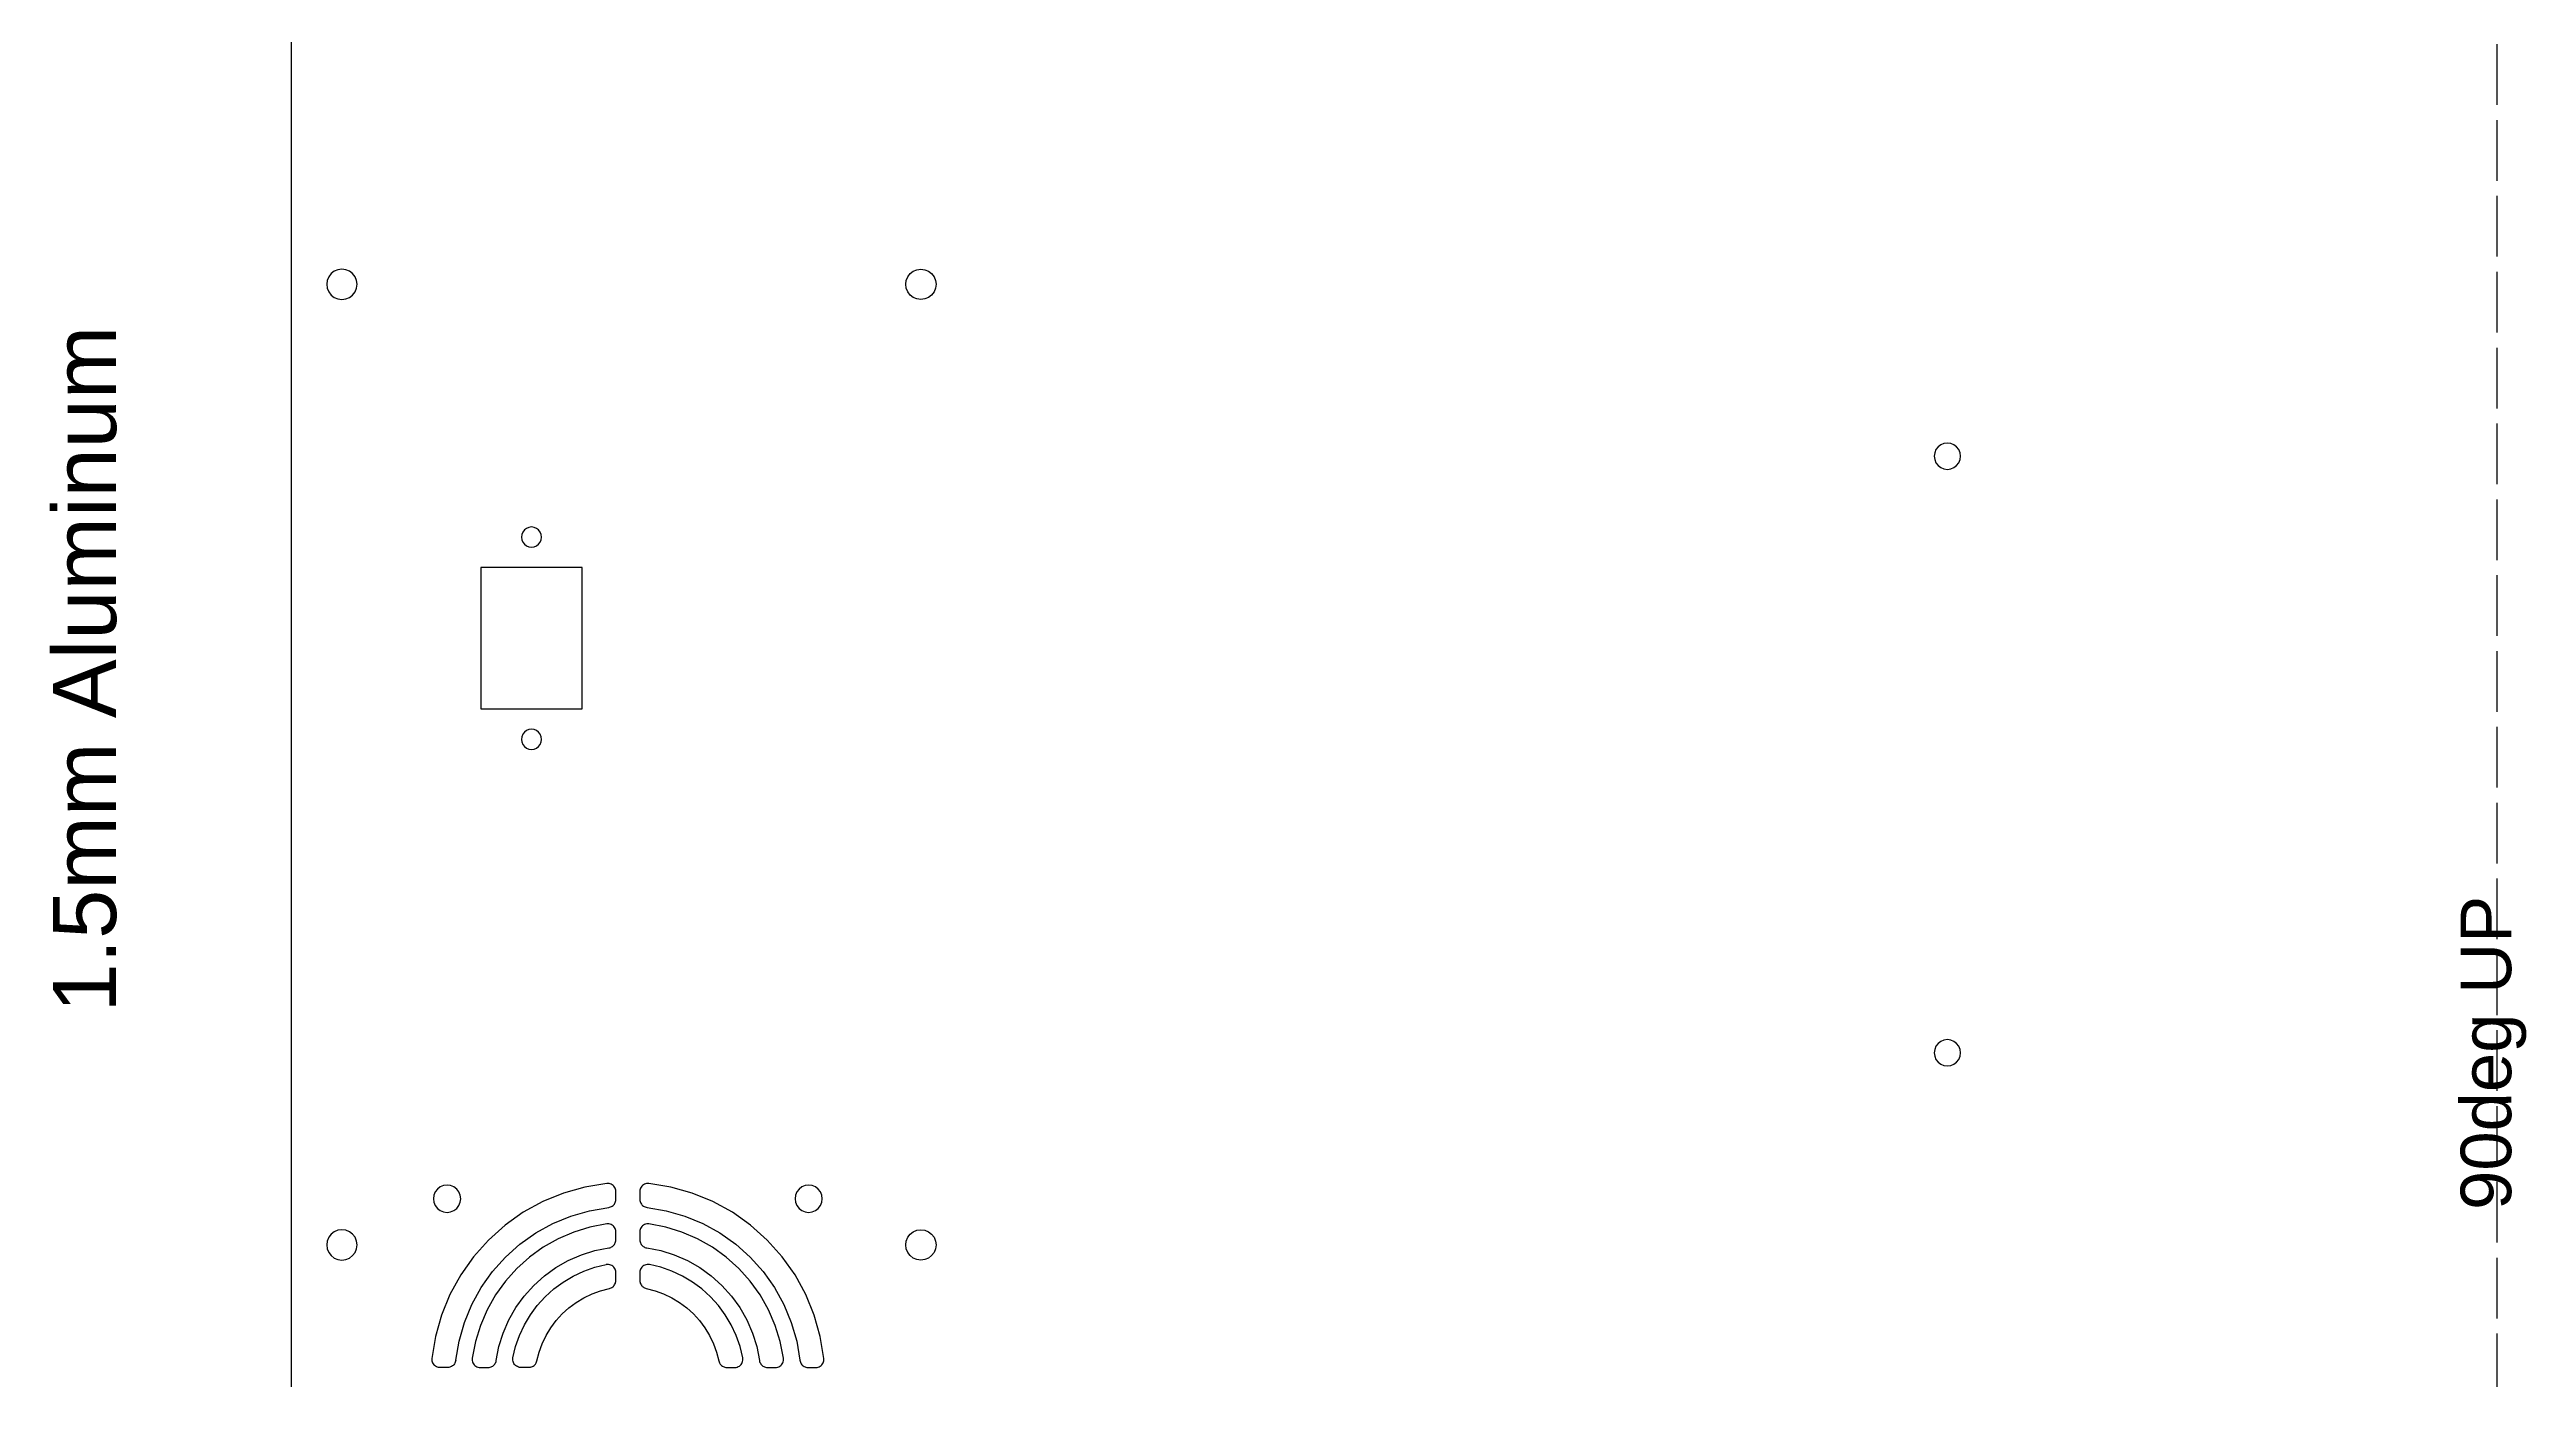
# Model space of a CAD drawing. Extents: x -1267 to 2080, y -21 to 4009.
# Drawn here: x 459.5 to 949.3, y 1531.7 to 1794.8 of the extents above; entities that cross this region are included whole.
import ezdxf

# ---------------------------------------------------------------- set-up
doc = ezdxf.new("R2010")
doc.units = 0
doc.linetypes.add('ACAD_ISO02W100', pattern=[15, 12, -3])
doc.layers.get('0').update_dxf_attribs({"true_color": 0xffffff})
doc.layers.add('Layer0', color=7, linetype='Continuous', true_color=0xffffff)
doc.styles.add('textstyle17', font='')
doc.styles.add('textstyle52', font='')
doc.styles.get('textstyle17').set_extended_font_data('Arial')
doc.styles.get('textstyle52').set_extended_font_data('Arial')

msp = doc.modelspace()

# ---------------------------------------------------------------- linework, layer by layer
at = {"layer": 'Layer0'}
for p, q in [((507.27, 1977.83, 0.05), (507.27, 1328.83, 0.05)), ((514.37, 1749.1, 0.05), (514.27, 1748.33, 0.05)), ((514.67, 1749.83, 0.05), (514.37, 1749.1, 0.05)), ((515.15, 1750.45, 0.05), (514.67, 1749.83, 0.05)), ((515.77, 1750.93, 0.05), (515.15, 1750.45, 0.05)), ((516.49, 1751.22, 0.05), (515.77, 1750.93, 0.05)), ((517.27, 1751.33, 0.05), (516.49, 1751.22, 0.05)), ((518.05, 1751.22, 0.05), (517.27, 1751.33, 0.05)), ((518.77, 1750.93, 0.05), (518.05, 1751.22, 0.05)), ((519.39, 1750.45, 0.05), (518.77, 1750.93, 0.05)), ((519.87, 1749.83, 0.05), (519.39, 1750.45, 0.05)), ((520.17, 1749.1, 0.05), (519.87, 1749.83, 0.05)), ((520.27, 1748.33, 0.05), (520.17, 1749.1, 0.05)), ((628.77, 1748.33, 0.05), (628.87, 1749.1, 0.05)), ((628.87, 1749.1, 0.05), (629.17, 1749.83, 0.05)), ((629.17, 1749.83, 0.05), (629.65, 1750.45, 0.05)), ((629.65, 1750.45, 0.05), (630.27, 1750.93, 0.05)), ((630.27, 1750.93, 0.05), (630.99, 1751.22, 0.05)), ((630.99, 1751.22, 0.05), (631.77, 1751.33, 0.05)), ((631.77, 1751.33, 0.05), (632.55, 1751.22, 0.05)), ((632.55, 1751.22, 0.05), (633.27, 1750.93, 0.05)), ((633.27, 1750.93, 0.05), (633.89, 1750.45, 0.05)), ((633.89, 1750.45, 0.05), (634.37, 1749.83, 0.05)), ((634.37, 1749.83, 0.05), (634.67, 1749.1, 0.05)), ((634.67, 1749.1, 0.05), (634.77, 1748.33, 0.05)), ((514.27, 1748.33, 0.05), (514.37, 1747.55, 0.05)), ((514.37, 1747.55, 0.05), (514.67, 1746.83, 0.05)), ((514.67, 1746.83, 0.05), (515.15, 1746.21, 0.05)), ((515.15, 1746.21, 0.05), (515.77, 1745.73, 0.05)), ((515.77, 1745.73, 0.05), (516.49, 1745.43, 0.05)), ((516.49, 1745.43, 0.05), (517.27, 1745.33, 0.05)), ((517.27, 1745.33, 0.05), (518.05, 1745.43, 0.05)), ((518.05, 1745.43, 0.05), (518.77, 1745.73, 0.05)), ((518.77, 1745.73, 0.05), (519.39, 1746.21, 0.05)), ((519.39, 1746.21, 0.05), (519.87, 1746.83, 0.05)), ((519.87, 1746.83, 0.05), (520.17, 1747.55, 0.05)), ((520.17, 1747.55, 0.05), (520.27, 1748.33, 0.05)), ((628.87, 1747.55, 0.05), (628.77, 1748.33, 0.05)), ((629.17, 1746.83, 0.05), (628.87, 1747.55, 0.05)), ((629.65, 1746.21, 0.05), (629.17, 1746.83, 0.05)), ((630.27, 1745.73, 0.05), (629.65, 1746.21, 0.05)), ((630.99, 1745.43, 0.05), (630.27, 1745.73, 0.05)), ((631.77, 1745.33, 0.05), (630.99, 1745.43, 0.05)), ((632.55, 1745.43, 0.05), (631.77, 1745.33, 0.05)), ((633.27, 1745.73, 0.05), (632.55, 1745.43, 0.05)), ((633.89, 1746.21, 0.05), (633.27, 1745.73, 0.05)), ((634.37, 1746.83, 0.05), (633.89, 1746.21, 0.05)), ((634.67, 1747.55, 0.05), (634.37, 1746.83, 0.05)), ((634.77, 1748.33, 0.05), (634.67, 1747.55, 0.05)), ((832.26, 1715, 0.05), (832.17, 1714.33, 0.05)), ((832.52, 1715.63, 0.05), (832.26, 1715, 0.05)), ((832.93, 1716.17, 0.05), (832.52, 1715.63, 0.05)), ((833.47, 1716.58, 0.05), (832.93, 1716.17, 0.05)), ((834.1, 1716.84, 0.05), (833.47, 1716.58, 0.05)), ((834.77, 1716.93, 0.05), (834.1, 1716.84, 0.05)), ((835.44, 1716.84, 0.05), (834.77, 1716.93, 0.05)), ((836.07, 1716.58, 0.05), (835.44, 1716.84, 0.05)), ((836.61, 1716.17, 0.05), (836.07, 1716.58, 0.05)), ((837.02, 1715.63, 0.05), (836.61, 1716.17, 0.05)), ((837.28, 1715, 0.05), (837.02, 1715.63, 0.05)), ((837.37, 1714.33, 0.05), (837.28, 1715, 0.05)), ((832.17, 1714.33, 0.05), (832.26, 1713.65, 0.05)), ((832.26, 1713.65, 0.05), (832.52, 1713.03, 0.05)), ((832.52, 1713.03, 0.05), (832.93, 1712.49, 0.05)), ((832.93, 1712.49, 0.05), (833.47, 1712.08, 0.05)), ((833.47, 1712.08, 0.05), (834.1, 1711.82, 0.05)), ((834.1, 1711.82, 0.05), (834.77, 1711.73, 0.05)), ((834.77, 1711.73, 0.05), (835.44, 1711.82, 0.05)), ((835.44, 1711.82, 0.05), (836.07, 1712.08, 0.05)), ((836.07, 1712.08, 0.05), (836.61, 1712.49, 0.05)), ((836.61, 1712.49, 0.05), (837.02, 1713.03, 0.05)), ((837.02, 1713.03, 0.05), (837.28, 1713.65, 0.05)), ((837.28, 1713.65, 0.05), (837.37, 1714.33, 0.05)), ((553.77, 1700.06, 0.05), (553.36, 1699.74, 0.05)), ((554.25, 1700.26, 0.05), (553.77, 1700.06, 0.05)), ((554.77, 1700.33, 0.05), (554.25, 1700.26, 0.05)), ((555.29, 1700.26, 0.05), (554.77, 1700.33, 0.05)), ((555.77, 1700.06, 0.05), (555.29, 1700.26, 0.05)), ((556.18, 1699.74, 0.05), (555.77, 1700.06, 0.05)), ((552.84, 1698.84, 0.05), (552.77, 1698.33, 0.05)), ((552.77, 1698.33, 0.05), (552.84, 1697.81, 0.05)), ((553.04, 1699.33, 0.05), (552.84, 1698.84, 0.05)), ((552.84, 1697.81, 0.05), (553.04, 1697.33, 0.05)), ((553.36, 1699.74, 0.05), (553.04, 1699.33, 0.05)), ((553.04, 1697.33, 0.05), (553.36, 1696.91, 0.05)), ((553.36, 1696.91, 0.05), (553.77, 1696.6, 0.05)), ((553.77, 1696.6, 0.05), (554.25, 1696.4, 0.05)), ((554.25, 1696.4, 0.05), (554.77, 1696.33, 0.05)), ((554.77, 1696.33, 0.05), (555.29, 1696.4, 0.05)), ((555.29, 1696.4, 0.05), (555.77, 1696.6, 0.05)), ((555.77, 1696.6, 0.05), (556.18, 1696.91, 0.05)), ((556.5, 1699.33, 0.05), (556.18, 1699.74, 0.05)), ((556.18, 1696.91, 0.05), (556.5, 1697.33, 0.05)), ((556.7, 1698.84, 0.05), (556.5, 1699.33, 0.05)), ((556.5, 1697.33, 0.05), (556.7, 1697.81, 0.05)), ((556.77, 1698.33, 0.05), (556.7, 1698.84, 0.05)), ((556.7, 1697.81, 0.05), (556.77, 1698.33, 0.05)), ((564.77, 1692.33, 0.05), (544.77, 1692.33, 0.05)), ((544.77, 1692.33, 0.05), (544.77, 1664.33, 0.05)), ((564.77, 1664.33, 0.05), (564.77, 1692.33, 0.05)), ((544.77, 1664.33, 0.05), (564.77, 1664.33, 0.05)), ((552.84, 1658.84, 0.05), (552.77, 1658.33, 0.05)), ((552.77, 1658.33, 0.05), (552.84, 1657.81, 0.05)), ((553.04, 1659.33, 0.05), (552.84, 1658.84, 0.05)), ((552.84, 1657.81, 0.05), (553.04, 1657.33, 0.05)), ((553.36, 1659.74, 0.05), (553.04, 1659.33, 0.05)), ((553.04, 1657.33, 0.05), (553.36, 1656.91, 0.05)), ((553.77, 1660.06, 0.05), (553.36, 1659.74, 0.05)), ((553.36, 1656.91, 0.05), (553.77, 1656.6, 0.05)), ((554.25, 1660.26, 0.05), (553.77, 1660.06, 0.05)), ((553.77, 1656.6, 0.05), (554.25, 1656.4, 0.05)), ((554.77, 1660.33, 0.05), (554.25, 1660.26, 0.05)), ((554.25, 1656.4, 0.05), (554.77, 1656.33, 0.05)), ((555.29, 1660.26, 0.05), (554.77, 1660.33, 0.05)), ((554.77, 1656.33, 0.05), (555.29, 1656.4, 0.05)), ((555.77, 1660.06, 0.05), (555.29, 1660.26, 0.05)), ((555.29, 1656.4, 0.05), (555.77, 1656.6, 0.05)), ((556.18, 1659.74, 0.05), (555.77, 1660.06, 0.05)), ((555.77, 1656.6, 0.05), (556.18, 1656.91, 0.05)), ((556.5, 1659.33, 0.05), (556.18, 1659.74, 0.05)), ((556.18, 1656.91, 0.05), (556.5, 1657.33, 0.05)), ((556.7, 1658.84, 0.05), (556.5, 1659.33, 0.05)), ((556.5, 1657.33, 0.05), (556.7, 1657.81, 0.05)), ((556.77, 1658.33, 0.05), (556.7, 1658.84, 0.05)), ((556.7, 1657.81, 0.05), (556.77, 1658.33, 0.05)), ((832.26, 1597, 0.05), (832.17, 1596.33, 0.05)), ((832.52, 1597.63, 0.05), (832.26, 1597, 0.05)), ((832.93, 1598.17, 0.05), (832.52, 1597.63, 0.05)), ((833.47, 1598.58, 0.05), (832.93, 1598.17, 0.05)), ((834.1, 1598.84, 0.05), (833.47, 1598.58, 0.05)), ((834.77, 1598.93, 0.05), (834.1, 1598.84, 0.05)), ((835.44, 1598.84, 0.05), (834.77, 1598.93, 0.05)), ((836.07, 1598.58, 0.05), (835.44, 1598.84, 0.05)), ((836.61, 1598.17, 0.05), (836.07, 1598.58, 0.05)), ((837.02, 1597.63, 0.05), (836.61, 1598.17, 0.05)), ((837.28, 1597, 0.05), (837.02, 1597.63, 0.05)), ((837.37, 1596.33, 0.05), (837.28, 1597, 0.05)), ((832.17, 1596.33, 0.05), (832.26, 1595.65, 0.05)), ((832.26, 1595.65, 0.05), (832.52, 1595.03, 0.05)), ((832.52, 1595.03, 0.05), (832.93, 1594.49, 0.05)), ((832.93, 1594.49, 0.05), (833.47, 1594.08, 0.05)), ((833.47, 1594.08, 0.05), (834.1, 1593.82, 0.05)), ((834.1, 1593.82, 0.05), (834.77, 1593.73, 0.05)), ((834.77, 1593.73, 0.05), (835.44, 1593.82, 0.05)), ((835.44, 1593.82, 0.05), (836.07, 1594.08, 0.05)), ((836.07, 1594.08, 0.05), (836.61, 1594.49, 0.05)), ((836.61, 1594.49, 0.05), (837.02, 1595.03, 0.05)), ((837.02, 1595.03, 0.05), (837.28, 1595.65, 0.05)), ((837.28, 1595.65, 0.05), (837.37, 1596.33, 0.05)), ((535.47, 1568.16, 0.05), (535.38, 1567.46, 0.05)), ((535.74, 1568.81, 0.05), (535.47, 1568.16, 0.05)), ((536.17, 1569.37, 0.05), (535.74, 1568.81, 0.05)), ((536.72, 1569.8, 0.05), (536.17, 1569.37, 0.05)), ((537.37, 1570.06, 0.05), (536.72, 1569.8, 0.05)), ((538.07, 1570.16, 0.05), (537.37, 1570.06, 0.05)), ((538.77, 1570.06, 0.05), (538.07, 1570.16, 0.05)), ((539.42, 1569.8, 0.05), (538.77, 1570.06, 0.05)), ((539.97, 1569.37, 0.05), (539.42, 1569.8, 0.05)), ((540.4, 1568.81, 0.05), (539.97, 1569.37, 0.05)), ((540.67, 1568.16, 0.05), (540.4, 1568.81, 0.05)), ((540.76, 1567.46, 0.05), (540.67, 1568.16, 0.05)), ((561.08, 1568.58, 0.05), (557, 1566.9, 0.05)), ((565.33, 1569.78, 0.05), (561.08, 1568.58, 0.05)), ((569.68, 1570.49, 0.05), (565.33, 1569.78, 0.05)), ((569.9, 1570.5, 0.05), (569.68, 1570.49, 0.05)), ((570.12, 1570.48, 0.05), (569.9, 1570.5, 0.05)), ((570.34, 1570.43, 0.05), (570.12, 1570.48, 0.05)), ((570.55, 1570.34, 0.05), (570.34, 1570.43, 0.05)), ((570.74, 1570.23, 0.05), (570.55, 1570.34, 0.05)), ((570.91, 1570.1, 0.05), (570.74, 1570.23, 0.05)), ((571.07, 1569.94, 0.05), (570.91, 1570.1, 0.05)), ((571.2, 1569.76, 0.05), (571.07, 1569.94, 0.05)), ((571.3, 1569.56, 0.05), (571.2, 1569.76, 0.05)), ((571.38, 1569.35, 0.05), (571.3, 1569.56, 0.05)), ((571.42, 1569.14, 0.05), (571.38, 1569.35, 0.05)), ((571.44, 1568.91, 0.05), (571.42, 1569.14, 0.05)), ((571.44, 1567.32, 0.05), (571.44, 1568.91, 0.05)), ((576.22, 1569.14, 0.05), (576.2, 1568.91, 0.05)), ((576.2, 1568.91, 0.05), (576.2, 1567.32, 0.05)), ((576.26, 1569.35, 0.05), (576.22, 1569.14, 0.05)), ((576.34, 1569.56, 0.05), (576.26, 1569.35, 0.05)), ((576.44, 1569.76, 0.05), (576.34, 1569.56, 0.05)), ((576.57, 1569.94, 0.05), (576.44, 1569.76, 0.05)), ((576.73, 1570.1, 0.05), (576.57, 1569.94, 0.05)), ((576.9, 1570.23, 0.05), (576.73, 1570.1, 0.05)), ((577.09, 1570.34, 0.05), (576.9, 1570.23, 0.05)), ((577.3, 1570.43, 0.05), (577.09, 1570.34, 0.05)), ((577.51, 1570.48, 0.05), (577.3, 1570.43, 0.05)), ((577.74, 1570.5, 0.05), (577.51, 1570.48, 0.05)), ((577.96, 1570.49, 0.05), (577.74, 1570.5, 0.05)), ((582.31, 1569.78, 0.05), (577.96, 1570.49, 0.05)), ((586.55, 1568.58, 0.05), (582.31, 1569.78, 0.05)), ((590.64, 1566.9, 0.05), (586.55, 1568.58, 0.05)), ((606.97, 1568.16, 0.05), (606.88, 1567.46, 0.05)), ((607.24, 1568.81, 0.05), (606.97, 1568.16, 0.05)), ((607.67, 1569.37, 0.05), (607.24, 1568.81, 0.05)), ((608.22, 1569.8, 0.05), (607.67, 1569.37, 0.05)), ((608.87, 1570.06, 0.05), (608.22, 1569.8, 0.05)), ((609.57, 1570.16, 0.05), (608.87, 1570.06, 0.05)), ((610.27, 1570.06, 0.05), (609.57, 1570.16, 0.05)), ((610.92, 1569.8, 0.05), (610.27, 1570.06, 0.05)), ((611.47, 1569.37, 0.05), (610.92, 1569.8, 0.05)), ((611.9, 1568.81, 0.05), (611.47, 1569.37, 0.05)), ((612.17, 1568.16, 0.05), (611.9, 1568.81, 0.05)), ((612.26, 1567.46, 0.05), (612.17, 1568.16, 0.05)), ((535.38, 1567.46, 0.05), (535.47, 1566.77, 0.05)), ((535.47, 1566.77, 0.05), (535.74, 1566.12, 0.05)), ((535.74, 1566.12, 0.05), (536.17, 1565.56, 0.05)), ((536.17, 1565.56, 0.05), (536.72, 1565.13, 0.05)), ((536.72, 1565.13, 0.05), (537.37, 1564.86, 0.05)), ((537.37, 1564.86, 0.05), (538.07, 1564.77, 0.05)), ((538.07, 1564.77, 0.05), (538.77, 1564.86, 0.05)), ((538.77, 1564.86, 0.05), (539.42, 1565.13, 0.05)), ((539.42, 1565.13, 0.05), (539.97, 1565.56, 0.05)), ((539.97, 1565.56, 0.05), (540.4, 1566.12, 0.05)), ((540.4, 1566.12, 0.05), (540.67, 1566.77, 0.05)), ((540.67, 1566.77, 0.05), (540.76, 1567.46, 0.05)), ((553.14, 1564.78, 0.05), (549.53, 1562.23, 0.05)), ((557, 1566.9, 0.05), (553.14, 1564.78, 0.05)), ((558.98, 1562.57, 0.05), (562.54, 1564.04, 0.05)), ((562.54, 1564.04, 0.05), (566.23, 1565.1, 0.05)), ((566.23, 1565.1, 0.05), (570.03, 1565.74, 0.05)), ((570.03, 1565.74, 0.05), (570.22, 1565.77, 0.05)), ((570.22, 1565.77, 0.05), (570.4, 1565.83, 0.05)), ((570.4, 1565.83, 0.05), (570.58, 1565.91, 0.05)), ((570.58, 1565.91, 0.05), (570.74, 1566.01, 0.05)), ((570.74, 1566.01, 0.05), (570.9, 1566.12, 0.05)), ((570.9, 1566.12, 0.05), (571.03, 1566.26, 0.05)), ((571.03, 1566.26, 0.05), (571.15, 1566.41, 0.05)), ((571.15, 1566.41, 0.05), (571.25, 1566.58, 0.05)), ((571.25, 1566.58, 0.05), (571.33, 1566.75, 0.05)), ((571.33, 1566.75, 0.05), (571.39, 1566.94, 0.05)), ((571.39, 1566.94, 0.05), (571.43, 1567.13, 0.05)), ((571.43, 1567.13, 0.05), (571.44, 1567.32, 0.05)), ((576.2, 1567.32, 0.05), (576.21, 1567.13, 0.05)), ((576.21, 1567.13, 0.05), (576.25, 1566.94, 0.05)), ((576.25, 1566.94, 0.05), (576.31, 1566.75, 0.05)), ((576.31, 1566.75, 0.05), (576.38, 1566.58, 0.05)), ((576.38, 1566.58, 0.05), (576.49, 1566.41, 0.05)), ((576.49, 1566.41, 0.05), (576.61, 1566.26, 0.05)), ((576.61, 1566.26, 0.05), (576.74, 1566.12, 0.05)), ((576.74, 1566.12, 0.05), (576.89, 1566.01, 0.05)), ((576.89, 1566.01, 0.05), (577.06, 1565.91, 0.05)), ((577.06, 1565.91, 0.05), (577.24, 1565.83, 0.05)), ((577.24, 1565.83, 0.05), (577.42, 1565.77, 0.05)), ((577.42, 1565.77, 0.05), (577.61, 1565.74, 0.05)), ((577.61, 1565.74, 0.05), (581.4, 1565.1, 0.05)), ((581.4, 1565.1, 0.05), (585.1, 1564.04, 0.05)), ((585.1, 1564.04, 0.05), (588.66, 1562.57, 0.05)), ((594.5, 1564.78, 0.05), (590.64, 1566.9, 0.05)), ((598.11, 1562.23, 0.05), (594.5, 1564.78, 0.05)), ((606.88, 1567.46, 0.05), (606.97, 1566.77, 0.05)), ((606.97, 1566.77, 0.05), (607.24, 1566.12, 0.05)), ((607.24, 1566.12, 0.05), (607.67, 1565.56, 0.05)), ((607.67, 1565.56, 0.05), (608.22, 1565.13, 0.05)), ((608.22, 1565.13, 0.05), (608.87, 1564.86, 0.05)), ((608.87, 1564.86, 0.05), (609.57, 1564.77, 0.05)), ((609.57, 1564.77, 0.05), (610.27, 1564.86, 0.05)), ((610.27, 1564.86, 0.05), (610.92, 1565.13, 0.05)), ((610.92, 1565.13, 0.05), (611.47, 1565.56, 0.05)), ((611.47, 1565.56, 0.05), (611.9, 1566.12, 0.05)), ((611.9, 1566.12, 0.05), (612.17, 1566.77, 0.05)), ((612.17, 1566.77, 0.05), (612.26, 1567.46, 0.05)), ((514.37, 1559.1, 0.05), (514.27, 1558.33, 0.05)), ((514.27, 1558.33, 0.05), (514.37, 1557.55, 0.05)), ((514.67, 1559.83, 0.05), (514.37, 1559.1, 0.05)), ((515.15, 1560.45, 0.05), (514.67, 1559.83, 0.05)), ((515.77, 1560.93, 0.05), (515.15, 1560.45, 0.05)), ((516.49, 1561.22, 0.05), (515.77, 1560.93, 0.05)), ((517.27, 1561.33, 0.05), (516.49, 1561.22, 0.05)), ((518.05, 1561.22, 0.05), (517.27, 1561.33, 0.05)), ((518.77, 1560.93, 0.05), (518.05, 1561.22, 0.05)), ((519.39, 1560.45, 0.05), (518.77, 1560.93, 0.05)), ((519.87, 1559.83, 0.05), (519.39, 1560.45, 0.05)), ((520.17, 1559.1, 0.05), (519.87, 1559.83, 0.05)), ((520.27, 1558.33, 0.05), (520.17, 1559.1, 0.05)), ((520.17, 1557.55, 0.05), (520.27, 1558.33, 0.05)), ((546.24, 1559.29, 0.05), (543.3, 1556, 0.05)), ((549.53, 1562.23, 0.05), (546.24, 1559.29, 0.05)), ((549.61, 1555.92, 0.05), (552.48, 1558.49, 0.05)), ((552.48, 1558.49, 0.05), (555.62, 1560.71, 0.05)), ((557.09, 1557.89, 0.05), (554.36, 1555.93, 0.05)), ((555.62, 1560.71, 0.05), (558.98, 1562.57, 0.05)), ((560.02, 1559.54, 0.05), (557.09, 1557.89, 0.05)), ((563.11, 1560.87, 0.05), (560.02, 1559.54, 0.05)), ((566.33, 1561.86, 0.05), (563.11, 1560.87, 0.05)), ((569.64, 1562.49, 0.05), (566.33, 1561.86, 0.05)), ((567.32, 1557.2, 0.05), (570.08, 1557.75, 0.05)), ((569.86, 1562.51, 0.05), (569.64, 1562.49, 0.05)), ((570.09, 1562.49, 0.05), (569.86, 1562.51, 0.05)), ((570.08, 1557.75, 0.05), (570.26, 1557.78, 0.05)), ((570.31, 1562.44, 0.05), (570.09, 1562.49, 0.05)), ((570.26, 1557.78, 0.05), (570.44, 1557.84, 0.05)), ((570.52, 1562.36, 0.05), (570.31, 1562.44, 0.05)), ((570.44, 1557.84, 0.05), (570.61, 1557.92, 0.05)), ((570.71, 1562.25, 0.05), (570.52, 1562.36, 0.05)), ((570.61, 1557.92, 0.05), (570.77, 1558.02, 0.05)), ((570.89, 1562.12, 0.05), (570.71, 1562.25, 0.05)), ((570.77, 1558.02, 0.05), (570.92, 1558.14, 0.05)), ((571.05, 1561.96, 0.05), (570.89, 1562.12, 0.05)), ((570.92, 1558.14, 0.05), (571.05, 1558.28, 0.05)), ((571.19, 1561.78, 0.05), (571.05, 1561.96, 0.05)), ((571.05, 1558.28, 0.05), (571.17, 1558.43, 0.05)), ((571.17, 1558.43, 0.05), (571.26, 1558.59, 0.05)), ((571.3, 1561.58, 0.05), (571.19, 1561.78, 0.05)), ((571.26, 1558.59, 0.05), (571.34, 1558.76, 0.05)), ((571.37, 1561.37, 0.05), (571.3, 1561.58, 0.05)), ((571.34, 1558.76, 0.05), (571.39, 1558.94, 0.05)), ((571.42, 1561.15, 0.05), (571.37, 1561.37, 0.05)), ((571.39, 1558.94, 0.05), (571.43, 1559.13, 0.05)), ((571.44, 1560.92, 0.05), (571.42, 1561.15, 0.05)), ((571.43, 1559.13, 0.05), (571.44, 1559.32, 0.05)), ((571.44, 1559.32, 0.05), (571.44, 1560.92, 0.05)), ((576.22, 1561.15, 0.05), (576.2, 1560.92, 0.05)), ((576.2, 1560.92, 0.05), (576.2, 1559.32, 0.05)), ((576.2, 1559.32, 0.05), (576.21, 1559.13, 0.05)), ((576.21, 1559.13, 0.05), (576.25, 1558.94, 0.05)), ((576.26, 1561.37, 0.05), (576.22, 1561.15, 0.05)), ((576.25, 1558.94, 0.05), (576.3, 1558.76, 0.05)), ((576.34, 1561.58, 0.05), (576.26, 1561.37, 0.05)), ((576.3, 1558.76, 0.05), (576.38, 1558.59, 0.05)), ((576.45, 1561.78, 0.05), (576.34, 1561.58, 0.05)), ((576.38, 1558.59, 0.05), (576.47, 1558.43, 0.05)), ((576.59, 1561.96, 0.05), (576.45, 1561.78, 0.05)), ((576.47, 1558.43, 0.05), (576.59, 1558.28, 0.05)), ((576.74, 1562.12, 0.05), (576.59, 1561.96, 0.05)), ((576.59, 1558.28, 0.05), (576.72, 1558.14, 0.05)), ((576.72, 1558.14, 0.05), (576.87, 1558.02, 0.05)), ((576.92, 1562.25, 0.05), (576.74, 1562.12, 0.05)), ((576.87, 1558.02, 0.05), (577.03, 1557.92, 0.05)), ((577.12, 1562.36, 0.05), (576.92, 1562.25, 0.05)), ((577.03, 1557.92, 0.05), (577.2, 1557.84, 0.05)), ((577.33, 1562.44, 0.05), (577.12, 1562.36, 0.05)), ((577.2, 1557.84, 0.05), (577.38, 1557.78, 0.05)), ((577.55, 1562.49, 0.05), (577.33, 1562.44, 0.05)), ((577.38, 1557.78, 0.05), (577.56, 1557.75, 0.05)), ((577.78, 1562.51, 0.05), (577.55, 1562.49, 0.05)), ((577.56, 1557.75, 0.05), (580.32, 1557.2, 0.05)), ((578, 1562.49, 0.05), (577.78, 1562.51, 0.05)), ((581.31, 1561.86, 0.05), (578, 1562.49, 0.05)), ((584.52, 1560.87, 0.05), (581.31, 1561.86, 0.05)), ((587.62, 1559.54, 0.05), (584.52, 1560.87, 0.05)), ((590.55, 1557.89, 0.05), (587.62, 1559.54, 0.05)), ((588.66, 1562.57, 0.05), (592.02, 1560.71, 0.05)), ((593.28, 1555.93, 0.05), (590.55, 1557.89, 0.05)), ((592.02, 1560.71, 0.05), (595.16, 1558.49, 0.05)), ((595.16, 1558.49, 0.05), (598.03, 1555.92, 0.05)), ((601.4, 1559.29, 0.05), (598.11, 1562.23, 0.05)), ((604.33, 1556, 0.05), (601.4, 1559.29, 0.05)), ((628.77, 1558.33, 0.05), (628.87, 1559.1, 0.05)), ((628.87, 1557.55, 0.05), (628.77, 1558.33, 0.05)), ((628.87, 1559.1, 0.05), (629.17, 1559.83, 0.05)), ((629.17, 1559.83, 0.05), (629.65, 1560.45, 0.05)), ((629.65, 1560.45, 0.05), (630.27, 1560.93, 0.05)), ((630.27, 1560.93, 0.05), (630.99, 1561.22, 0.05)), ((630.99, 1561.22, 0.05), (631.77, 1561.33, 0.05)), ((631.77, 1561.33, 0.05), (632.55, 1561.22, 0.05)), ((632.55, 1561.22, 0.05), (633.27, 1560.93, 0.05)), ((633.27, 1560.93, 0.05), (633.89, 1560.45, 0.05)), ((633.89, 1560.45, 0.05), (634.37, 1559.83, 0.05)), ((634.37, 1559.83, 0.05), (634.67, 1559.1, 0.05)), ((634.67, 1559.1, 0.05), (634.77, 1558.33, 0.05)), ((634.77, 1558.33, 0.05), (634.67, 1557.55, 0.05)), ((514.37, 1557.55, 0.05), (514.67, 1556.83, 0.05)), ((514.67, 1556.83, 0.05), (515.15, 1556.21, 0.05)), ((515.15, 1556.21, 0.05), (515.77, 1555.73, 0.05)), ((515.77, 1555.73, 0.05), (516.49, 1555.43, 0.05)), ((516.49, 1555.43, 0.05), (517.27, 1555.33, 0.05)), ((517.27, 1555.33, 0.05), (518.05, 1555.43, 0.05)), ((518.05, 1555.43, 0.05), (518.77, 1555.73, 0.05)), ((518.77, 1555.73, 0.05), (519.39, 1556.21, 0.05)), ((519.39, 1556.21, 0.05), (519.87, 1556.83, 0.05)), ((519.87, 1556.83, 0.05), (520.17, 1557.55, 0.05)), ((543.3, 1556, 0.05), (540.76, 1552.4, 0.05)), ((544.82, 1549.92, 0.05), (547.05, 1553.06, 0.05)), ((547.05, 1553.06, 0.05), (549.61, 1555.92, 0.05)), ((551.85, 1553.68, 0.05), (549.61, 1551.17, 0.05)), ((554.36, 1555.93, 0.05), (551.85, 1553.68, 0.05)), ((557.32, 1552.19, 0.05), (559.6, 1553.84, 0.05)), ((559.6, 1553.84, 0.05), (562.05, 1555.23, 0.05)), ((562.05, 1555.23, 0.05), (564.63, 1556.36, 0.05)), ((563.03, 1552.17, 0.05), (565.13, 1553.14, 0.05)), ((564.63, 1556.36, 0.05), (567.32, 1557.2, 0.05)), ((565.13, 1553.14, 0.05), (567.31, 1553.9, 0.05)), ((567.31, 1553.9, 0.05), (569.56, 1554.44, 0.05)), ((569.79, 1554.47, 0.05), (569.56, 1554.44, 0.05)), ((570.02, 1554.46, 0.05), (569.79, 1554.47, 0.05)), ((570.25, 1554.42, 0.05), (570.02, 1554.46, 0.05)), ((570.47, 1554.34, 0.05), (570.25, 1554.42, 0.05)), ((570.68, 1554.24, 0.05), (570.47, 1554.34, 0.05)), ((570.86, 1554.1, 0.05), (570.68, 1554.24, 0.05)), ((571.03, 1553.94, 0.05), (570.86, 1554.1, 0.05)), ((571.17, 1553.76, 0.05), (571.03, 1553.94, 0.05)), ((571.29, 1553.56, 0.05), (571.17, 1553.76, 0.05)), ((571.37, 1553.34, 0.05), (571.29, 1553.56, 0.05)), ((571.42, 1553.11, 0.05), (571.37, 1553.34, 0.05)), ((571.44, 1552.88, 0.05), (571.42, 1553.11, 0.05)), ((571.44, 1551.26, 0.05), (571.44, 1552.88, 0.05)), ((576.22, 1553.11, 0.05), (576.2, 1552.88, 0.05)), ((576.2, 1552.88, 0.05), (576.2, 1551.26, 0.05)), ((576.27, 1553.34, 0.05), (576.22, 1553.11, 0.05)), ((576.35, 1553.56, 0.05), (576.27, 1553.34, 0.05)), ((576.46, 1553.76, 0.05), (576.35, 1553.56, 0.05)), ((576.61, 1553.94, 0.05), (576.46, 1553.76, 0.05)), ((576.77, 1554.1, 0.05), (576.61, 1553.94, 0.05)), ((576.96, 1554.24, 0.05), (576.77, 1554.1, 0.05)), ((577.17, 1554.34, 0.05), (576.96, 1554.24, 0.05)), ((577.39, 1554.42, 0.05), (577.17, 1554.34, 0.05)), ((577.62, 1554.46, 0.05), (577.39, 1554.42, 0.05)), ((577.85, 1554.47, 0.05), (577.62, 1554.46, 0.05)), ((578.08, 1554.44, 0.05), (577.85, 1554.47, 0.05)), ((580.33, 1553.9, 0.05), (578.08, 1554.44, 0.05)), ((580.32, 1557.2, 0.05), (583.01, 1556.36, 0.05)), ((582.51, 1553.14, 0.05), (580.33, 1553.9, 0.05)), ((584.61, 1552.17, 0.05), (582.51, 1553.14, 0.05)), ((583.01, 1556.36, 0.05), (585.59, 1555.23, 0.05)), ((585.59, 1555.23, 0.05), (588.04, 1553.84, 0.05)), ((588.04, 1553.84, 0.05), (590.32, 1552.19, 0.05)), ((595.78, 1553.68, 0.05), (593.28, 1555.93, 0.05)), ((598.03, 1551.17, 0.05), (595.78, 1553.68, 0.05)), ((598.03, 1555.92, 0.05), (600.59, 1553.06, 0.05)), ((600.59, 1553.06, 0.05), (602.82, 1549.92, 0.05)), ((606.88, 1552.4, 0.05), (604.33, 1556, 0.05)), ((629.17, 1556.83, 0.05), (628.87, 1557.55, 0.05)), ((629.65, 1556.21, 0.05), (629.17, 1556.83, 0.05)), ((630.27, 1555.73, 0.05), (629.65, 1556.21, 0.05)), ((630.99, 1555.43, 0.05), (630.27, 1555.73, 0.05)), ((631.77, 1555.33, 0.05), (630.99, 1555.43, 0.05)), ((632.55, 1555.43, 0.05), (631.77, 1555.33, 0.05)), ((633.27, 1555.73, 0.05), (632.55, 1555.43, 0.05)), ((633.89, 1556.21, 0.05), (633.27, 1555.73, 0.05)), ((634.37, 1556.83, 0.05), (633.89, 1556.21, 0.05)), ((634.67, 1557.55, 0.05), (634.37, 1556.83, 0.05)), ((538.63, 1548.53, 0.05), (536.96, 1544.45, 0.05)), ((540.76, 1552.4, 0.05), (538.63, 1548.53, 0.05)), ((542.96, 1546.55, 0.05), (544.82, 1549.92, 0.05)), ((547.64, 1548.44, 0.05), (545.99, 1545.51, 0.05)), ((549.61, 1551.17, 0.05), (547.64, 1548.44, 0.05)), ((551.69, 1545.93, 0.05), (553.34, 1548.22, 0.05)), ((553.34, 1548.22, 0.05), (555.22, 1550.31, 0.05)), ((555.22, 1550.31, 0.05), (557.32, 1552.19, 0.05)), ((555.92, 1546.35, 0.05), (557.47, 1548.07, 0.05)), ((557.47, 1548.07, 0.05), (559.18, 1549.62, 0.05)), ((559.18, 1549.62, 0.05), (561.04, 1550.99, 0.05)), ((561.04, 1550.99, 0.05), (563.03, 1552.17, 0.05)), ((565.13, 1547.89, 0.05), (566.75, 1548.66, 0.05)), ((566.75, 1548.66, 0.05), (568.43, 1549.27, 0.05)), ((568.43, 1549.27, 0.05), (570.17, 1549.71, 0.05)), ((570.17, 1549.71, 0.05), (570.34, 1549.76, 0.05)), ((570.34, 1549.76, 0.05), (570.51, 1549.82, 0.05)), ((570.51, 1549.82, 0.05), (570.67, 1549.91, 0.05)), ((570.67, 1549.91, 0.05), (570.82, 1550.01, 0.05)), ((570.82, 1550.01, 0.05), (570.96, 1550.13, 0.05)), ((570.96, 1550.13, 0.05), (571.08, 1550.26, 0.05)), ((571.08, 1550.26, 0.05), (571.19, 1550.41, 0.05)), ((571.19, 1550.41, 0.05), (571.28, 1550.56, 0.05)), ((571.28, 1550.56, 0.05), (571.35, 1550.73, 0.05)), ((571.35, 1550.73, 0.05), (571.4, 1550.91, 0.05)), ((571.4, 1550.91, 0.05), (571.43, 1551.08, 0.05)), ((571.43, 1551.08, 0.05), (571.44, 1551.26, 0.05)), ((576.2, 1551.26, 0.05), (576.21, 1551.08, 0.05)), ((576.21, 1551.08, 0.05), (576.24, 1550.91, 0.05)), ((576.24, 1550.91, 0.05), (576.29, 1550.73, 0.05)), ((576.29, 1550.73, 0.05), (576.36, 1550.56, 0.05)), ((576.36, 1550.56, 0.05), (576.45, 1550.41, 0.05)), ((576.45, 1550.41, 0.05), (576.56, 1550.26, 0.05)), ((576.56, 1550.26, 0.05), (576.68, 1550.13, 0.05)), ((576.68, 1550.13, 0.05), (576.82, 1550.01, 0.05)), ((576.82, 1550.01, 0.05), (576.97, 1549.91, 0.05)), ((576.97, 1549.91, 0.05), (577.13, 1549.82, 0.05)), ((577.13, 1549.82, 0.05), (577.3, 1549.76, 0.05)), ((577.3, 1549.76, 0.05), (577.47, 1549.71, 0.05)), ((577.47, 1549.71, 0.05), (579.21, 1549.27, 0.05)), ((579.21, 1549.27, 0.05), (580.89, 1548.66, 0.05)), ((580.89, 1548.66, 0.05), (582.51, 1547.89, 0.05)), ((586.6, 1550.99, 0.05), (584.61, 1552.17, 0.05)), ((588.46, 1549.62, 0.05), (586.6, 1550.99, 0.05)), ((590.17, 1548.07, 0.05), (588.46, 1549.62, 0.05)), ((591.72, 1546.35, 0.05), (590.17, 1548.07, 0.05)), ((590.32, 1552.19, 0.05), (592.42, 1550.31, 0.05)), ((592.42, 1550.31, 0.05), (594.3, 1548.22, 0.05)), ((594.3, 1548.22, 0.05), (595.94, 1545.93, 0.05)), ((599.99, 1548.44, 0.05), (598.03, 1551.17, 0.05)), ((601.65, 1545.51, 0.05), (599.99, 1548.44, 0.05)), ((602.82, 1549.92, 0.05), (604.68, 1546.55, 0.05)), ((609.01, 1548.53, 0.05), (606.88, 1552.4, 0.05)), ((610.68, 1544.45, 0.05), (609.01, 1548.53, 0.05)), ((536.96, 1544.45, 0.05), (535.75, 1540.2, 0.05)), ((540.43, 1539.3, 0.05), (541.49, 1543, 0.05)), ((541.49, 1543, 0.05), (542.96, 1546.55, 0.05)), ((545.99, 1545.51, 0.05), (544.66, 1542.42, 0.05)), ((549.18, 1540.9, 0.05), (550.3, 1543.49, 0.05)), ((550.3, 1543.49, 0.05), (551.69, 1545.93, 0.05)), ((553.37, 1542.5, 0.05), (554.54, 1544.49, 0.05)), ((554.54, 1544.49, 0.05), (555.92, 1546.35, 0.05)), ((558.56, 1541.94, 0.05), (559.63, 1543.37, 0.05)), ((559.63, 1543.37, 0.05), (560.84, 1544.7, 0.05)), ((560.84, 1544.7, 0.05), (562.16, 1545.9, 0.05)), ((562.16, 1545.9, 0.05), (563.6, 1546.97, 0.05)), ((563.6, 1546.97, 0.05), (565.13, 1547.89, 0.05)), ((582.51, 1547.89, 0.05), (584.04, 1546.97, 0.05)), ((584.04, 1546.97, 0.05), (585.48, 1545.9, 0.05)), ((585.48, 1545.9, 0.05), (586.8, 1544.7, 0.05)), ((586.8, 1544.7, 0.05), (588.01, 1543.37, 0.05)), ((588.01, 1543.37, 0.05), (589.07, 1541.94, 0.05)), ((593.09, 1544.49, 0.05), (591.72, 1546.35, 0.05)), ((594.27, 1542.5, 0.05), (593.09, 1544.49, 0.05)), ((595.94, 1545.93, 0.05), (597.34, 1543.49, 0.05)), ((597.34, 1543.49, 0.05), (598.46, 1540.9, 0.05)), ((602.98, 1542.42, 0.05), (601.65, 1545.51, 0.05)), ((604.68, 1546.55, 0.05), (606.14, 1543, 0.05)), ((606.14, 1543, 0.05), (607.21, 1539.3, 0.05)), ((611.88, 1540.2, 0.05), (610.68, 1544.45, 0.05)), ((535.75, 1540.2, 0.05), (535.04, 1535.85, 0.05)), ((539.79, 1535.51, 0.05), (540.43, 1539.3, 0.05)), ((543.67, 1539.2, 0.05), (543.04, 1535.9, 0.05)), ((544.66, 1542.42, 0.05), (543.67, 1539.2, 0.05)), ((547.79, 1535.46, 0.05), (548.34, 1538.22, 0.05)), ((548.34, 1538.22, 0.05), (549.18, 1540.9, 0.05)), ((551.09, 1535.97, 0.05), (551.63, 1538.22, 0.05)), ((551.63, 1538.22, 0.05), (552.39, 1540.41, 0.05)), ((552.39, 1540.41, 0.05), (553.37, 1542.5, 0.05)), ((556.27, 1537.1, 0.05), (556.87, 1538.78, 0.05)), ((556.87, 1538.78, 0.05), (557.64, 1540.4, 0.05)), ((557.64, 1540.4, 0.05), (558.56, 1541.94, 0.05)), ((589.07, 1541.94, 0.05), (590, 1540.4, 0.05)), ((590, 1540.4, 0.05), (590.77, 1538.78, 0.05)), ((590.77, 1538.78, 0.05), (591.37, 1537.1, 0.05)), ((595.25, 1540.41, 0.05), (594.27, 1542.5, 0.05)), ((596.01, 1538.22, 0.05), (595.25, 1540.41, 0.05)), ((596.55, 1535.97, 0.05), (596.01, 1538.22, 0.05)), ((598.46, 1540.9, 0.05), (599.3, 1538.22, 0.05)), ((599.3, 1538.22, 0.05), (599.85, 1535.46, 0.05)), ((603.97, 1539.2, 0.05), (602.98, 1542.42, 0.05)), ((604.6, 1535.9, 0.05), (603.97, 1539.2, 0.05)), ((607.21, 1539.3, 0.05), (607.85, 1535.51, 0.05)), ((612.6, 1535.85, 0.05), (611.88, 1540.2, 0.05)), ((535.04, 1535.85, 0.05), (535.03, 1535.63, 0.05)), ((535.03, 1535.63, 0.05), (535.05, 1535.41, 0.05)), ((535.05, 1535.41, 0.05), (535.11, 1535.19, 0.05)), ((535.11, 1535.19, 0.05), (535.19, 1534.99, 0.05)), ((535.19, 1534.99, 0.05), (535.3, 1534.8, 0.05)), ((535.3, 1534.8, 0.05), (535.44, 1534.62, 0.05)), ((535.44, 1534.62, 0.05), (535.6, 1534.47, 0.05)), ((535.78, 1534.34, 0.05), (535.6, 1534.47, 0.05)), ((535.97, 1534.23, 0.05), (535.78, 1534.34, 0.05)), ((536.18, 1534.16, 0.05), (535.97, 1534.23, 0.05)), ((536.4, 1534.11, 0.05), (536.18, 1534.16, 0.05)), ((536.62, 1534.09, 0.05), (536.4, 1534.11, 0.05)), ((538.21, 1534.09, 0.05), (536.62, 1534.09, 0.05)), ((538.41, 1534.11, 0.05), (538.21, 1534.09, 0.05)), ((538.6, 1534.14, 0.05), (538.41, 1534.11, 0.05)), ((538.78, 1534.2, 0.05), (538.6, 1534.14, 0.05)), ((538.96, 1534.28, 0.05), (538.78, 1534.2, 0.05)), ((539.12, 1534.38, 0.05), (538.96, 1534.28, 0.05)), ((539.27, 1534.5, 0.05), (539.12, 1534.38, 0.05)), ((539.41, 1534.64, 0.05), (539.27, 1534.5, 0.05)), ((539.53, 1534.79, 0.05), (539.41, 1534.64, 0.05)), ((539.63, 1534.95, 0.05), (539.53, 1534.79, 0.05)), ((539.7, 1535.13, 0.05), (539.63, 1534.95, 0.05)), ((539.76, 1535.32, 0.05), (539.7, 1535.13, 0.05)), ((539.79, 1535.51, 0.05), (539.76, 1535.32, 0.05)), ((543.04, 1535.9, 0.05), (543.03, 1535.67, 0.05)), ((543.03, 1535.67, 0.05), (543.04, 1535.45, 0.05)), ((543.04, 1535.45, 0.05), (543.09, 1535.23, 0.05)), ((543.09, 1535.23, 0.05), (543.17, 1535.02, 0.05)), ((543.17, 1535.02, 0.05), (543.28, 1534.82, 0.05)), ((543.28, 1534.82, 0.05), (543.42, 1534.64, 0.05)), ((543.42, 1534.64, 0.05), (543.58, 1534.48, 0.05)), ((543.58, 1534.48, 0.05), (543.76, 1534.34, 0.05)), ((543.76, 1534.34, 0.05), (543.96, 1534.24, 0.05)), ((543.96, 1534.24, 0.05), (544.17, 1534.16, 0.05)), ((544.17, 1534.16, 0.05), (544.39, 1534.11, 0.05)), ((544.39, 1534.11, 0.05), (544.61, 1534.09, 0.05)), ((544.61, 1534.09, 0.05), (546.22, 1534.09, 0.05)), ((546.22, 1534.09, 0.05), (546.4, 1534.11, 0.05)), ((546.4, 1534.11, 0.05), (546.59, 1534.14, 0.05)), ((546.59, 1534.14, 0.05), (546.77, 1534.19, 0.05)), ((546.77, 1534.19, 0.05), (546.94, 1534.27, 0.05)), ((546.94, 1534.27, 0.05), (547.11, 1534.37, 0.05)), ((547.11, 1534.37, 0.05), (547.26, 1534.48, 0.05)), ((547.26, 1534.48, 0.05), (547.39, 1534.61, 0.05)), ((547.39, 1534.61, 0.05), (547.51, 1534.76, 0.05)), ((547.51, 1534.76, 0.05), (547.61, 1534.92, 0.05)), ((547.61, 1534.92, 0.05), (547.69, 1535.09, 0.05)), ((547.69, 1535.09, 0.05), (547.75, 1535.27, 0.05)), ((547.75, 1535.27, 0.05), (547.79, 1535.46, 0.05)), ((551.06, 1535.74, 0.05), (551.09, 1535.97, 0.05)), ((551.07, 1535.51, 0.05), (551.06, 1535.74, 0.05)), ((551.11, 1535.28, 0.05), (551.07, 1535.51, 0.05)), ((551.19, 1535.06, 0.05), (551.11, 1535.28, 0.05)), ((551.29, 1534.86, 0.05), (551.19, 1535.06, 0.05)), ((551.43, 1534.67, 0.05), (551.29, 1534.86, 0.05)), ((551.59, 1534.5, 0.05), (551.43, 1534.67, 0.05)), ((551.77, 1534.36, 0.05), (551.59, 1534.5, 0.05)), ((551.98, 1534.25, 0.05), (551.77, 1534.36, 0.05)), ((552.19, 1534.16, 0.05), (551.98, 1534.25, 0.05)), ((552.42, 1534.11, 0.05), (552.19, 1534.16, 0.05)), ((552.65, 1534.09, 0.05), (552.42, 1534.11, 0.05)), ((554.27, 1534.09, 0.05), (552.65, 1534.09, 0.05)), ((554.45, 1534.11, 0.05), (554.27, 1534.09, 0.05)), ((554.63, 1534.14, 0.05), (554.45, 1534.11, 0.05)), ((554.63, 1534.14, 0.05), (554.8, 1534.19, 0.05)), ((554.8, 1534.19, 0.05), (554.97, 1534.26, 0.05)), ((554.97, 1534.26, 0.05), (555.13, 1534.35, 0.05)), ((555.13, 1534.35, 0.05), (555.27, 1534.45, 0.05)), ((555.27, 1534.45, 0.05), (555.41, 1534.58, 0.05)), ((555.41, 1534.58, 0.05), (555.53, 1534.71, 0.05)), ((555.53, 1534.71, 0.05), (555.63, 1534.86, 0.05)), ((555.63, 1534.86, 0.05), (555.71, 1535.02, 0.05)), ((555.71, 1535.02, 0.05), (555.78, 1535.19, 0.05)), ((555.78, 1535.19, 0.05), (555.82, 1535.37, 0.05)), ((555.82, 1535.37, 0.05), (556.27, 1537.1, 0.05)), ((591.37, 1537.1, 0.05), (591.81, 1535.37, 0.05)), ((591.81, 1535.37, 0.05), (591.86, 1535.19, 0.05)), ((591.86, 1535.19, 0.05), (591.93, 1535.02, 0.05)), ((591.93, 1535.02, 0.05), (592.01, 1534.86, 0.05)), ((592.01, 1534.86, 0.05), (592.11, 1534.71, 0.05)), ((592.11, 1534.71, 0.05), (592.23, 1534.58, 0.05)), ((592.23, 1534.58, 0.05), (592.37, 1534.45, 0.05)), ((592.37, 1534.45, 0.05), (592.51, 1534.35, 0.05)), ((592.51, 1534.35, 0.05), (592.67, 1534.26, 0.05)), ((592.67, 1534.26, 0.05), (592.84, 1534.19, 0.05)), ((592.84, 1534.19, 0.05), (593.01, 1534.14, 0.05)), ((593.01, 1534.14, 0.05), (593.19, 1534.11, 0.05)), ((593.19, 1534.11, 0.05), (593.37, 1534.09, 0.05)), ((593.37, 1534.09, 0.05), (594.99, 1534.09, 0.05)), ((594.99, 1534.09, 0.05), (595.22, 1534.11, 0.05)), ((595.22, 1534.11, 0.05), (595.45, 1534.16, 0.05)), ((595.45, 1534.16, 0.05), (595.66, 1534.25, 0.05)), ((595.66, 1534.25, 0.05), (595.87, 1534.36, 0.05)), ((595.87, 1534.36, 0.05), (596.05, 1534.5, 0.05)), ((596.05, 1534.5, 0.05), (596.21, 1534.67, 0.05)), ((596.21, 1534.67, 0.05), (596.34, 1534.86, 0.05)), ((596.34, 1534.86, 0.05), (596.45, 1535.06, 0.05)), ((596.45, 1535.06, 0.05), (596.52, 1535.28, 0.05)), ((596.52, 1535.28, 0.05), (596.57, 1535.51, 0.05)), ((596.57, 1535.74, 0.05), (596.55, 1535.97, 0.05)), ((596.57, 1535.51, 0.05), (596.57, 1535.74, 0.05)), ((599.85, 1535.46, 0.05), (599.89, 1535.27, 0.05)), ((599.89, 1535.27, 0.05), (599.95, 1535.09, 0.05)), ((599.95, 1535.09, 0.05), (600.03, 1534.92, 0.05)), ((600.03, 1534.92, 0.05), (600.13, 1534.76, 0.05)), ((600.13, 1534.76, 0.05), (600.25, 1534.61, 0.05)), ((600.25, 1534.61, 0.05), (600.38, 1534.48, 0.05)), ((600.38, 1534.48, 0.05), (600.53, 1534.37, 0.05)), ((600.53, 1534.37, 0.05), (600.7, 1534.27, 0.05)), ((600.7, 1534.27, 0.05), (600.87, 1534.19, 0.05)), ((600.87, 1534.19, 0.05), (601.05, 1534.14, 0.05)), ((601.05, 1534.14, 0.05), (601.23, 1534.11, 0.05)), ((601.23, 1534.11, 0.05), (601.42, 1534.09, 0.05)), ((601.42, 1534.09, 0.05), (603.03, 1534.09, 0.05)), ((603.03, 1534.09, 0.05), (603.25, 1534.11, 0.05)), ((603.25, 1534.11, 0.05), (603.47, 1534.16, 0.05)), ((603.47, 1534.16, 0.05), (603.68, 1534.24, 0.05)), ((603.68, 1534.24, 0.05), (603.88, 1534.34, 0.05)), ((603.88, 1534.34, 0.05), (604.06, 1534.48, 0.05)), ((604.06, 1534.48, 0.05), (604.22, 1534.64, 0.05)), ((604.22, 1534.64, 0.05), (604.36, 1534.82, 0.05)), ((604.36, 1534.82, 0.05), (604.47, 1535.02, 0.05)), ((604.47, 1535.02, 0.05), (604.55, 1535.23, 0.05)), ((604.55, 1535.23, 0.05), (604.6, 1535.45, 0.05)), ((604.61, 1535.67, 0.05), (604.6, 1535.9, 0.05)), ((604.6, 1535.45, 0.05), (604.61, 1535.67, 0.05)), ((607.85, 1535.51, 0.05), (607.88, 1535.32, 0.05)), ((607.88, 1535.32, 0.05), (607.94, 1535.13, 0.05)), ((607.94, 1535.13, 0.05), (608.01, 1534.95, 0.05)), ((608.01, 1534.95, 0.05), (608.11, 1534.79, 0.05)), ((608.11, 1534.79, 0.05), (608.23, 1534.64, 0.05)), ((608.23, 1534.64, 0.05), (608.37, 1534.5, 0.05)), ((608.37, 1534.5, 0.05), (608.52, 1534.38, 0.05)), ((608.52, 1534.38, 0.05), (608.68, 1534.28, 0.05)), ((608.68, 1534.28, 0.05), (608.86, 1534.2, 0.05)), ((608.86, 1534.2, 0.05), (609.04, 1534.14, 0.05)), ((609.04, 1534.14, 0.05), (609.23, 1534.11, 0.05)), ((609.23, 1534.11, 0.05), (609.42, 1534.09, 0.05)), ((609.42, 1534.09, 0.05), (611.02, 1534.09, 0.05)), ((611.02, 1534.09, 0.05), (611.24, 1534.11, 0.05)), ((611.24, 1534.11, 0.05), (611.46, 1534.16, 0.05)), ((611.46, 1534.16, 0.05), (611.67, 1534.23, 0.05)), ((611.67, 1534.23, 0.05), (611.86, 1534.34, 0.05)), ((611.86, 1534.34, 0.05), (612.04, 1534.47, 0.05)), ((612.04, 1534.47, 0.05), (612.2, 1534.62, 0.05)), ((612.2, 1534.62, 0.05), (612.34, 1534.8, 0.05)), ((612.34, 1534.8, 0.05), (612.45, 1534.99, 0.05)), ((612.45, 1534.99, 0.05), (612.53, 1535.19, 0.05)), ((612.53, 1535.19, 0.05), (612.58, 1535.41, 0.05)), ((612.58, 1535.41, 0.05), (612.61, 1535.63, 0.05)), ((612.61, 1535.63, 0.05), (612.6, 1535.85, 0.05))]:
    msp.add_line(p, q, dxfattribs=at)
at = {"layer": 'Layer0', "color": 2, "linetype": 'ACAD_ISO02W100', "true_color": 0xffff00}
msp.add_line((943.47, 1378.8, 0.05), (943.47, 1977.13, 0.05), dxfattribs=at)

# ---------------------------------------------------------------- texts
at = {"char_height": 1, "attachment_point": 1, "rotation": 90}
for s, insert, style in [('\\H12.5;1.5mm Aluminum\\P', (460.12, 1604.31), 'textstyle17'), ('\\H10;90deg UP\\P', (936.28, 1565.25), 'textstyle52')]:
    msp.add_mtext(s, dxfattribs=dict(at, insert=insert, style=style))

doc.saveas('drawing.dxf')
